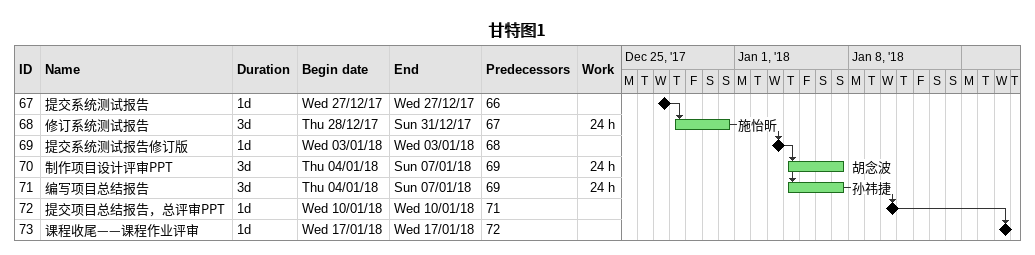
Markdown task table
甘特图1

| ID | Task | Duration | Start | Finish | Predecessors | Resources | Work (h) |
|---|---|---|---|---|---|---|---|
| 67 | 提交系统测试报告 | 1d | 2017-12-27 | 2017-12-27 | 66 |  |  |
| 68 | 修订系统测试报告 | 3d | 2017-12-28 | 2017-12-31 | 67 | 施怡昕 | 24 |
| 69 | 提交系统测试报告修订版 | 1d | 2018-01-03 | 2018-01-03 | 68 |  |  |
| 70 | 制作项目设计评审PPT | 3d | 2018-01-04 | 2018-01-07 | 69 | 胡念波 | 24 |
| 71 | 编写项目总结报告 | 3d | 2018-01-04 | 2018-01-07 | 69 | 孙祎捷 | 24 |
| 72 | 提交项目总结报告，总评审PPT | 1d | 2018-01-10 | 2018-01-10 | 71 |  |  |
| 73 | 课程收尾——课程作业评审 | 1d | 2018-01-17 | 2018-01-17 | 72 |  |  |
